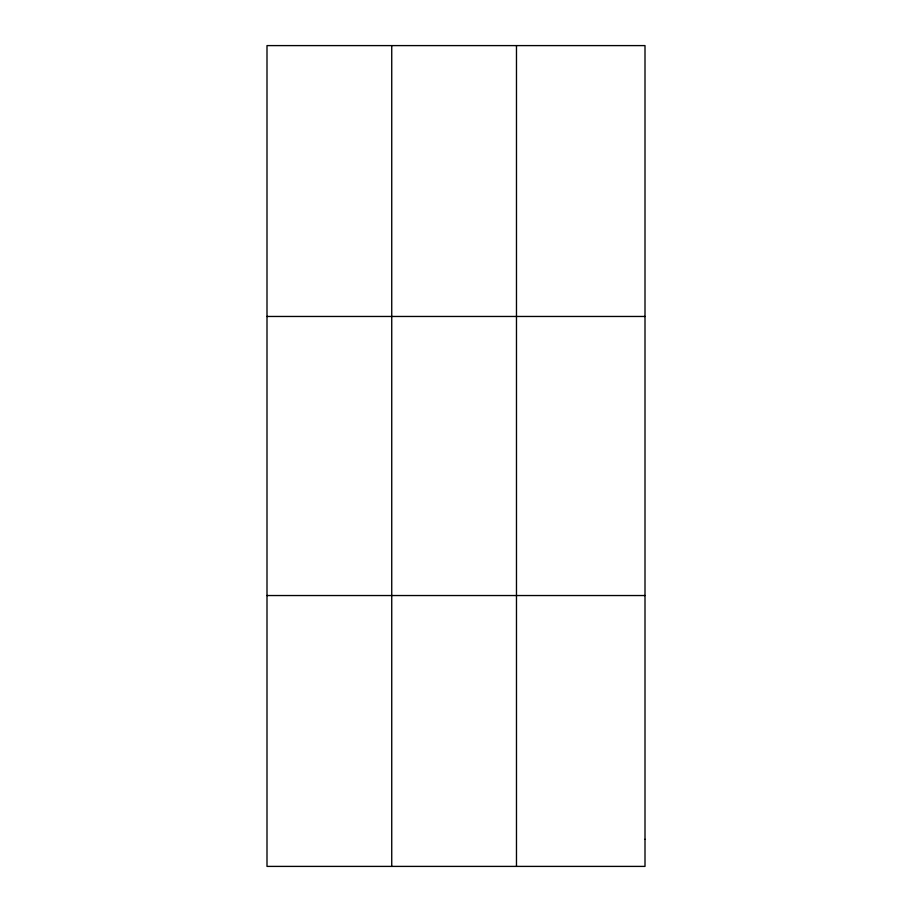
<?xml version="1.0" encoding="UTF-8"?>
<svg xmlns="http://www.w3.org/2000/svg" width="912" height="912" viewBox="0 0 912 912"><rect width="100%" height="100%" fill="white"/><g stroke="black" fill="none" stroke-linecap="round" stroke-linejoin="round"><path stroke-width="1.37" d="M391.738 866.4L391.738 45.6M516.477 866.4L516.477 45.6M266.999 316.464L645.001 316.464M266.999 595.536L645.001 595.536M645.001 839.314L645.001 866.4L266.999 866.4L266.999 45.6L645.001 45.6L645.001 839.314"/></g></svg>
